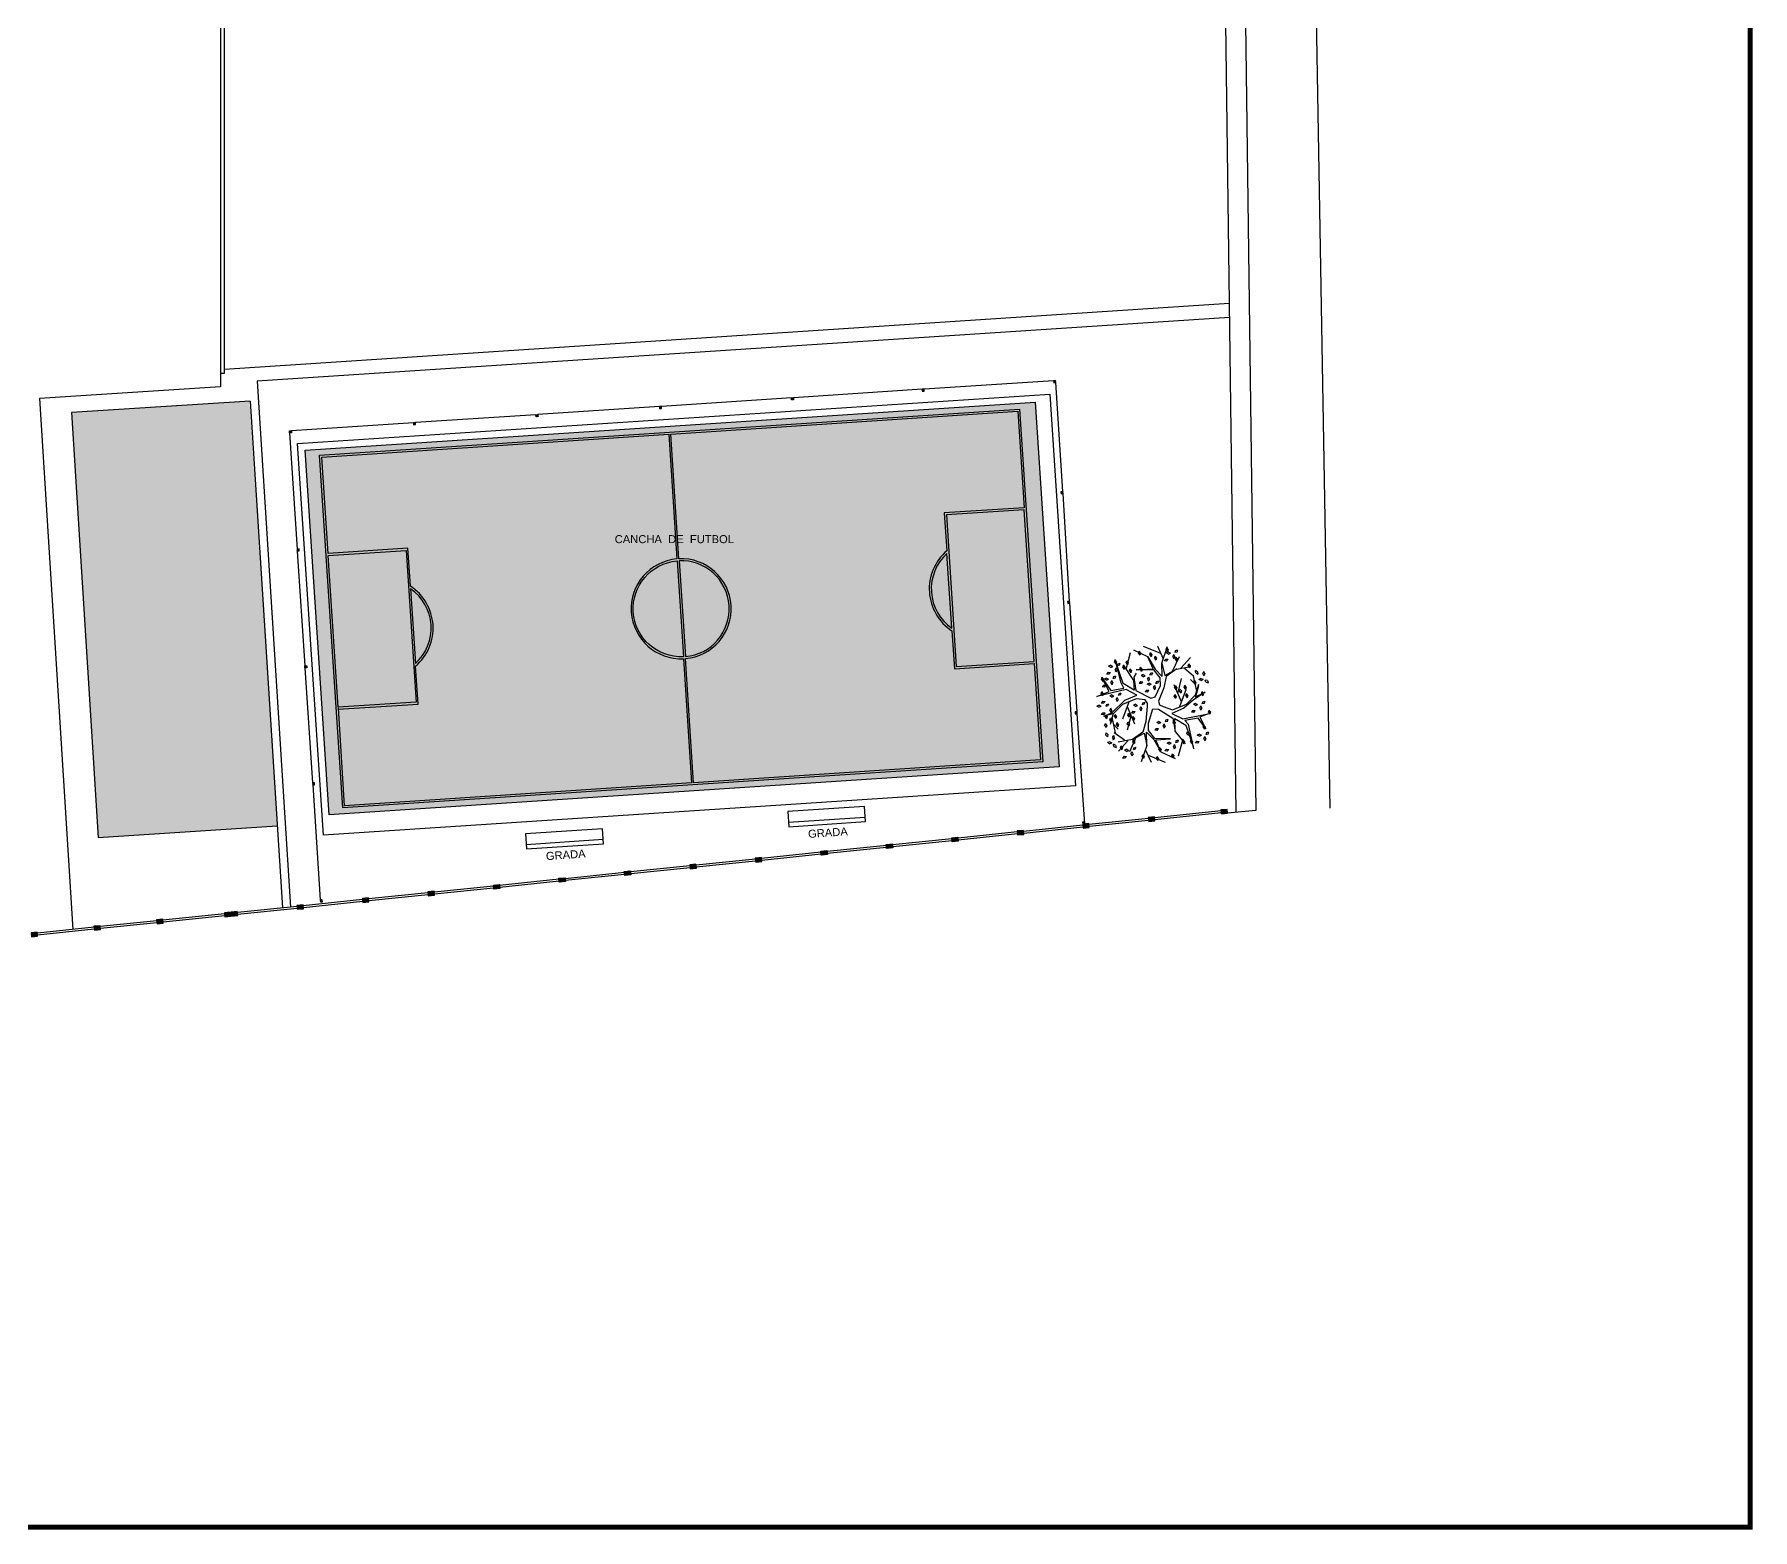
# Model space of a CAD drawing. Header units: millimetres. Extents: x -107 to 237943, y 136 to 168336.
# Drawn here: x 152069 to 237943, y 136 to 74852 of the extents above; entities that cross this region are included whole.
import ezdxf

# ---------------------------------------------------------------- set-up
doc = ezdxf.new("R2010")
doc.units = ezdxf.units.MM
for name, color, linetype in [('areas verdes', 82, 'Continuous'), ('canchas', 7, 'Continuous'), ('edificios', 7, 'Continuous'), ('estructura metálica', 7, 'Continuous'), ('textos', 7, 'Continuous')]:
    doc.layers.add(name, color=color, linetype=linetype)
doc.styles.add('style1', font='arial.ttf')

# ---------------------------------------------------------------- blocks, each defined once
blk = doc.blocks.new('árbol 2')
at = {"layer": 'areas verdes', "color": 84}
for p, q in [((-97, 773), (-332, 886)), ((-256, 832), (-245, 869)), ((-221, 839), (-245, 869)), ((118, 832), (-168, 945)), ((165, 738), (67, 946)), ((136, 671), (231, 944)), ((206, 892), (217, 929)), ((206, 892), (229, 860)), ((240, 898), (217, 929)), ((240, 898), (229, 860)), ((364, 880), (351, 844)), ((364, 880), (402, 890)), ((388, 854), (402, 890)), ((-715, 634), (-752, 619)), ((-717, 599), (-752, 619)), ((-717, 599), (-682, 615)), ((-715, 634), (-682, 615)), ((-655, 687), (-644, 723)), ((-655, 687), (-632, 655)), ((-645, 559), (-626, 593)), ((-620, 693), (-644, 723)), ((-620, 693), (-632, 655)), ((-610, 557), (-626, 593)), ((-597, 660), (-610, 624)), ((-573, 634), (-610, 624)), ((-597, 660), (-559, 671)), ((-573, 634), (-559, 671)), ((-515, 594), (-503, 630)), ((-515, 594), (-491, 562)), ((-322, 365), (-504, 640)), ((-480, 600), (-503, 630)), ((-480, 600), (-491, 562)), ((-461, 672), (-449, 709)), ((-461, 672), (-437, 641)), ((-460, 566), (-386, 845)), ((-426, 678), (-449, 709)), ((-426, 678), (-437, 641)), ((-403, 539), (-391, 576)), ((-368, 545), (-391, 576)), ((-256, 832), (-233, 801)), ((-221, 839), (-233, 801)), ((-229, 563), (-218, 600)), ((-194, 569), (-218, 600)), ((-66, 807), (-55, 844)), ((-66, 807), (-43, 776)), ((-32, 813), (-55, 844)), ((-32, 813), (-43, 776)), ((11, 752), (23, 788)), ((11, 752), (35, 720)), ((46, 758), (23, 788)), ((46, 758), (35, 720)), ((201, 737), (175, 707)), ((215, 704), (175, 707)), ((201, 737), (239, 734)), ((246, 854), (209, 838)), ((244, 818), (209, 838)), ((215, 704), (239, 734)), ((244, 818), (279, 834)), ((246, 854), (279, 834)), ((425, 773), (305, 531)), ((316, 778), (335, 812)), ((316, 778), (332, 743)), ((351, 776), (332, 743)), ((351, 776), (335, 812)), ((388, 854), (351, 844)), ((361, 730), (372, 767)), ((361, 730), (384, 698)), ((396, 736), (372, 767)), ((379, 571), (617, 613)), ((396, 736), (384, 698)), ((611, 765), (452, 584)), ((510, 584), (665, 455)), ((571, 622), (582, 659)), ((571, 622), (594, 591)), ((605, 629), (582, 659)), ((605, 629), (594, 591)), ((-870, 397), (-859, 433)), ((-870, 397), (-847, 365)), ((-835, 403), (-859, 433)), ((-831, 304), (-857, 274)), ((-835, 403), (-847, 365)), ((-831, 304), (-793, 301)), ((-787, 421), (-823, 405)), ((-789, 385), (-823, 405)), ((-818, 271), (-793, 301)), ((-789, 385), (-754, 401)), ((-787, 421), (-754, 401)), ((-760, 517), (-786, 487)), ((-746, 485), (-786, 487)), ((-760, 517), (-722, 514)), ((-746, 485), (-722, 514)), ((-717, 345), (-697, 379)), ((-717, 345), (-700, 310)), ((-681, 343), (-700, 310)), ((-681, 343), (-697, 379)), ((-668, 446), (-682, 410)), ((-645, 420), (-682, 410)), ((-668, 446), (-631, 457)), ((-645, 559), (-629, 524)), ((-645, 420), (-631, 457)), ((-610, 557), (-629, 524)), ((-403, 539), (-379, 507)), ((-368, 545), (-379, 507)), ((-336, 383), (-327, 221)), ((-218, 361), (-244, 331)), ((-205, 328), (-244, 331)), ((-229, 563), (-206, 532)), ((-218, 361), (-180, 358)), ((-174, 478), (-210, 462)), ((-176, 442), (-210, 462)), ((-194, 569), (-206, 532)), ((-205, 328), (-180, 358)), ((-176, 442), (-141, 458)), ((-174, 478), (-141, 458)), ((-74, 337), (-110, 321)), ((-76, 302), (-110, 321)), ((-104, 402), (-84, 436)), ((-104, 402), (-87, 367)), ((-68, 400), (-87, 367)), ((-68, 400), (-84, 436)), ((-76, 302), (-41, 318)), ((-74, 337), (-41, 318)), ((-55, 503), (-69, 467)), ((-32, 477), (-69, 467)), ((-55, 503), (-17, 514)), ((-32, 477), (-17, 514)), ((-3, 261), (16, 296)), ((32, 260), (16, 296)), ((45, 363), (32, 327)), ((69, 337), (32, 327)), ((45, 363), (83, 374)), ((69, 337), (83, 374)), ((465, 23), (343, 308)), ((348, 257), (360, 294)), ((383, 263), (360, 294)), ((458, 411), (399, 178)), ((505, 264), (516, 301)), ((539, 270), (516, 301)), ((701, 310), (614, 397)), ((720, 201), (665, 457)), ((666, 348), (678, 384)), ((666, 348), (690, 316)), ((701, 354), (678, 384)), ((701, 354), (690, 316)), ((700, 506), (698, 545)), ((731, 523), (698, 545)), ((700, 506), (732, 485)), ((731, 523), (732, 485)), ((786, 415), (753, 394)), ((789, 379), (753, 394)), ((786, 415), (822, 400)), ((789, 379), (822, 400)), ((817, 491), (832, 528)), ((817, 491), (837, 458)), ((852, 494), (832, 528)), ((852, 494), (837, 458)), ((893, 379), (855, 388)), ((870, 353), (855, 388)), ((870, 353), (908, 343)), ((893, 379), (908, 343)), ((-877, 157), (-865, 194)), ((-877, 157), (-853, 126)), ((-849, 33), (-874, 3)), ((-835, 0), (-874, 3)), ((-842, 164), (-865, 194)), ((-818, 271), (-857, 274)), ((-842, 164), (-853, 126)), ((-849, 33), (-810, 29)), ((-835, 0), (-810, 29)), ((-696, 139), (-732, 123)), ((-698, 104), (-732, 123)), ((-698, 104), (-663, 120)), ((-696, 139), (-663, 120)), ((-626, 63), (-607, 98)), ((-626, 63), (-610, 28)), ((-591, 62), (-610, 28)), ((-591, 62), (-607, 98)), ((-578, 165), (-591, 129)), ((-554, 139), (-591, 129)), ((-578, 165), (-540, 176)), ((-554, 139), (-540, 176)), ((-407, 33), (-518, -263)), ((-183, 10), (-196, -26)), ((-183, 10), (-145, 21)), ((-159, -16), (-145, 21)), ((-118, 220), (-144, 190)), ((-104, 188), (-144, 190)), ((-118, 220), (-80, 217)), ((-104, 188), (-80, 217)), ((-3, 261), (13, 227)), ((32, 260), (13, 227)), ((339, 112), (351, 149)), ((339, 112), (363, 80)), ((348, 257), (372, 225)), ((374, 118), (351, 149)), ((374, 118), (363, 80)), ((383, 263), (372, 225)), ((426, 202), (437, 238)), ((426, 202), (449, 170)), ((429, -65), (541, 231)), ((461, 208), (437, 238)), ((461, 208), (449, 170)), ((505, 264), (528, 232)), ((539, 270), (528, 232)), ((535, 126), (547, 163)), ((535, 126), (559, 94)), ((570, 132), (547, 163)), ((570, 132), (559, 94)), ((796, 158), (807, 195)), ((796, 158), (819, 126)), ((816, 25), (803, -11)), ((831, 164), (807, 195)), ((816, 25), (854, 36)), ((831, 164), (819, 126)), ((840, -1), (854, 36)), ((-911, -30), (-948, -45)), ((-913, -65), (-948, -45)), ((-913, -65), (-878, -49)), ((-911, -30), (-878, -49)), ((-848, -157), (-874, -187)), ((-834, -190), (-874, -187)), ((-848, -157), (-810, -160)), ((-834, -190), (-810, -160)), ((-809, -227), (-797, -191)), ((-809, -227), (-785, -259)), ((-786, -18), (-799, -54)), ((-762, -44), (-799, -54)), ((-774, -221), (-797, -191)), ((-786, -18), (-748, -7)), ((-774, -221), (-785, -259)), ((-762, -44), (-748, -7)), ((-733, -116), (-714, -81)), ((-733, -116), (-717, -151)), ((-731, -283), (-720, -246)), ((-731, -283), (-708, -314)), ((-678, -169), (-728, -351)), ((-696, -277), (-720, -246)), ((-698, -117), (-717, -151)), ((-698, -117), (-714, -81)), ((-696, -277), (-708, -314)), ((-698, -233), (-642, -490)), ((-653, -220), (-641, -184)), ((-653, -220), (-629, -252)), ((-618, -214), (-641, -184)), ((-618, -214), (-629, -252)), ((-442, -55), (-320, -341)), ((-435, -443), (-377, -210)), ((-431, -202), (-419, -165)), ((-431, -202), (-407, -233)), ((-396, -196), (-419, -165)), ((-396, -196), (-407, -233)), ((-346, -133), (-372, -163)), ((-333, -166), (-372, -163)), ((-353, -257), (-342, -220)), ((-353, -257), (-330, -289)), ((-346, -133), (-308, -136)), ((-318, -251), (-342, -220)), ((-302, -16), (-338, -32)), ((-304, -51), (-338, -32)), ((-333, -166), (-308, -136)), ((-318, -251), (-330, -289)), ((-304, -51), (-269, -36)), ((-302, -16), (-269, -36)), ((-231, -92), (-212, -57)), ((-231, -92), (-215, -127)), ((-196, -93), (-215, -127)), ((-196, -93), (-212, -57)), ((-159, -16), (-196, -26)), ((204, -275), (191, -311)), ((204, -275), (242, -264)), ((228, -301), (242, -264)), ((653, -118), (628, -148)), ((667, -151), (628, -148)), ((653, -118), (692, -121)), ((698, -1), (662, -17)), ((696, -36), (662, -17)), ((667, -151), (692, -121)), ((696, -36), (731, -21)), ((698, -1), (731, -21)), ((768, -77), (787, -42)), ((768, -77), (784, -112)), ((803, -78), (784, -112)), ((803, -78), (787, -42)), ((840, -1), (803, -11)), ((911, -149), (923, -113)), ((911, -149), (935, -181)), ((946, -143), (923, -113)), ((946, -143), (935, -181)), ((-818, -372), (-806, -336)), ((-818, -372), (-794, -404)), ((-783, -366), (-806, -336)), ((-799, -533), (-794, -494)), ((-799, -533), (-771, -560)), ((-783, -366), (-794, -404)), ((-766, -522), (-794, -494)), ((-766, -522), (-771, -560)), ((-687, -571), (-665, -538)), ((-687, -571), (-674, -607)), ((-678, -343), (-591, -430)), ((-652, -575), (-665, -538)), ((-487, -616), (-662, -493)), ((-622, -358), (-610, -322)), ((-622, -358), (-598, -390)), ((-587, -352), (-610, -322)), ((-587, -352), (-598, -390)), ((-440, -347), (-428, -310)), ((-440, -347), (-416, -378)), ((-405, -340), (-428, -310)), ((-405, -340), (-416, -378)), ((-292, -561), (-402, -806)), ((41, -418), (16, -448)), ((55, -451), (16, -448)), ((41, -418), (80, -421)), ((86, -301), (50, -317)), ((84, -336), (50, -317)), ((55, -451), (80, -421)), ((84, -336), (119, -321)), ((86, -301), (119, -321)), ((156, -377), (175, -342)), ((156, -377), (172, -412)), ((191, -378), (172, -412)), ((191, -378), (175, -342)), ((228, -301), (191, -311)), ((324, -323), (335, -287)), ((324, -323), (347, -355)), ((359, -317), (335, -287)), ((359, -317), (347, -355)), ((553, -507), (565, -470)), ((553, -507), (577, -538)), ((588, -501), (565, -470)), ((588, -501), (577, -538)), ((763, -514), (726, -530)), ((761, -549), (726, -530)), ((761, -549), (796, -533)), ((763, -514), (796, -533)), ((821, -398), (832, -362)), ((821, -398), (844, -430)), ((856, -392), (832, -362)), ((833, -590), (852, -555)), ((856, -392), (844, -430)), ((868, -591), (852, -555)), ((881, -488), (868, -524)), ((905, -514), (868, -524)), ((881, -488), (919, -477)), ((905, -514), (919, -477)), ((-733, -640), (-769, -653)), ((-737, -675), (-769, -653)), ((-737, -675), (-700, -661)), ((-733, -640), (-700, -661)), ((-652, -575), (-674, -607)), ((-635, -695), (-670, -679)), ((-663, -717), (-670, -679)), ((-663, -717), (-627, -734)), ((-635, -695), (-627, -734)), ((-356, -603), (-594, -645)), ((-434, -627), (-588, -798)), ((-554, -743), (-543, -706)), ((-554, -743), (-531, -775)), ((-519, -737), (-543, -706)), ((-519, -737), (-531, -775)), ((-450, -765), (-486, -780)), ((-452, -800), (-486, -780)), ((-452, -800), (-417, -784)), ((-450, -765), (-417, -784)), ((-380, -840), (-361, -806)), ((-380, -840), (-364, -875)), ((-344, -842), (-364, -875)), ((-344, -842), (-361, -806)), ((-350, -646), (-338, -609)), ((-350, -646), (-326, -677)), ((-332, -739), (-345, -775)), ((-308, -765), (-345, -775)), ((-315, -639), (-338, -609)), ((-332, -739), (-294, -728)), ((-315, -639), (-326, -677)), ((-308, -765), (-294, -728)), ((-113, -704), (-208, -976)), ((-194, -889), (-183, -853)), ((-160, -883), (-183, -853)), ((-142, -770), (-44, -978)), ((86, -772), (97, -736)), ((86, -772), (109, -804)), ((121, -766), (97, -736)), ((121, -766), (109, -804)), ((213, -764), (187, -794)), ((226, -796), (187, -794)), ((213, -764), (251, -767)), ((257, -647), (221, -662)), ((255, -682), (221, -662)), ((226, -796), (251, -767)), ((255, -682), (290, -666)), ((257, -647), (290, -666)), ((303, -877), (314, -841)), ((337, -871), (314, -841)), ((327, -723), (346, -688)), ((327, -723), (343, -757)), ((363, -724), (343, -757)), ((363, -724), (346, -688)), ((375, -621), (362, -657)), ((399, -647), (362, -657)), ((375, -621), (413, -610)), ((399, -647), (413, -610)), ((483, -599), (409, -878)), ((479, -643), (490, -606)), ((479, -643), (502, -674)), ((514, -637), (490, -606)), ((514, -637), (502, -674)), ((611, -640), (623, -603)), ((611, -640), (635, -671)), ((646, -634), (623, -603)), ((646, -634), (635, -671)), ((718, -631), (692, -661)), ((732, -663), (692, -661)), ((718, -631), (756, -634)), ((732, -663), (756, -634)), ((833, -590), (849, -624)), ((868, -591), (849, -624)), ((-494, -882), (-520, -911)), ((-481, -914), (-520, -911)), ((-494, -882), (-456, -885)), ((-481, -914), (-456, -885)), ((-194, -889), (-171, -921)), ((-160, -883), (-171, -921)), ((-95, -864), (191, -978)), ((45, -923), (56, -886)), ((45, -923), (68, -954)), ((79, -917), (56, -886)), ((79, -917), (68, -954)), ((303, -877), (326, -909)), ((337, -871), (326, -909))]:
    blk.add_line(p, q, dxfattribs=at)
for points in [[(-110, 6), (-145, 59), (-291, 74), (-521, -18), (-676, -178), (-834, -216), (-697, -160), (-482, 50), (-282, 137), (-462, 228), (-946, 116), (-743, 199), (-863, 431), (-715, 214), (-497, 253), (-544, 342), (-642, 729)], [(-327, 221), (-511, 332), (-640, 719)], [(-295, 503), (-334, 435), (-296, 216), (-49, 86), (25, 107), (110, 298), (108, 423), (3, 556), (-291, 560), (-11, 574), (-97, 773), (21, 569), (143, 449), (137, 667), (183, 464), (384, 575), (206, 448), (168, 257), (81, 33), (97, -25), (157, -55), (314, -106), (543, -15), (693, 140), (751, 319)], [(743, 292), (697, 108), (856, 184), (664, 58), (504, -83), (302, -168), (484, -260), (908, -173), (769, -230), (870, -426), (738, -246), (519, -285), (576, -345), (665, -761)], [(-110, 6), (-108, -50), (-134, -301), (-183, -480), (-356, -603), (-160, -497), (-113, -704), (-122, -480), (2, -601), (120, -806), (355, -918)], [(120, -806), (33, -606), (277, -594), (20, -588), (-86, -453), (-87, -330), (-14, -91), (78, -99), (319, -249), (357, -467), (357, -467), (350, -253), (533, -364)], [(357, -467), (526, -673)], [(533, -364), (655, -719)]]:
    blk.add_lwpolyline(points, dxfattribs=at)

msp = doc.modelspace()

# ---------------------------------------------------------------- hatches: boundary and pattern name
at = {"layer": 'canchas'}
h = msp.add_hatch(color=114, dxfattribs=at)
h.dxf.hatch_style = 1
h.paths.add_polyline_path([(202084, 56476), (165600, 54078), (166797, 35857), (203285, 38255)])
h.paths.add_polyline_path([(166323, 53825), (201308, 56124), (202467, 38502), (167482, 36203)], flags=16)
h.paths.add_polyline_path([(166430, 53732), (183773, 54872), (184182, 48642, 0.980196), (184510, 43653), (184918, 37449), (167575, 36309), (167272, 41128), (171250, 41390), (171125, 43287, 0.5), (170863, 47278), (170738, 49176), (166747, 48913)], flags=0)
h.paths.add_polyline_path([(166753, 48813), (170645, 49069), (171143, 41483), (167252, 41227)], flags=0)
h.paths.add_polyline_path([(170871, 47152, -0.480384), (171117, 43413)], flags=0)
h.paths.add_polyline_path([(184189, 48542), (184503, 43753, -0.979379)], flags=0)
h.paths.add_polyline_path([(183872, 54878), (201215, 56018), (201532, 51200), (197540, 50937), (197665, 49040, 0.5), (197927, 45049), (198052, 43152), (202044, 43414), (202360, 38596), (185018, 37456), (184610, 43660, 0.980196), (184282, 48648)], flags=0)
h.paths.add_polyline_path([(184288, 48548, -0.979379), (184603, 43760)], flags=0)
h.paths.add_polyline_path([(197673, 48914), (197919, 45175, -0.480384)], flags=0)
h.paths.add_polyline_path([(197647, 50844), (201538, 51100), (202037, 43514), (198145, 43258)], flags=0)
h = msp.add_hatch(color=255, dxfattribs=at)
h.dxf.hatch_style = 1
h.paths.add_polyline_path([(201308, 56124), (166323, 53825), (167482, 36203), (202467, 38502)])
h.paths.add_polyline_path([(184603, 43760), (184288, 48548, -0.979379)], flags=16)
h.paths.add_polyline_path([(184503, 43753, -0.979379), (184189, 48542)], flags=16)
h.paths.add_polyline_path([(184610, 43660, 0.980196), (184282, 48648), (183872, 54878), (201215, 56018), (201532, 51200), (197540, 50937), (197665, 49040, 0.5), (197927, 45049), (198052, 43152), (202044, 43414), (202360, 38596), (185018, 37456)], flags=16)
h.paths.add_polyline_path([(184510, 43653), (184918, 37449), (167575, 36309), (167272, 41128), (171250, 41390), (171125, 43287, 0.5), (170863, 47278), (170738, 49176), (166747, 48913), (166430, 53732), (183773, 54872), (184182, 48642, 0.980196)], flags=16)
h.paths.add_polyline_path([(197673, 48914), (197919, 45175, -0.480384)], flags=16)
h.paths.add_polyline_path([(171117, 43413), (170871, 47152, -0.480384)], flags=16)
h.paths.add_polyline_path([(197647, 50844), (201538, 51100), (202037, 43514), (198145, 43258)], flags=16)
h.paths.add_polyline_path([(171143, 41483), (167252, 41227), (166753, 48813), (170645, 49069)], flags=16)
h = msp.add_hatch(color=114, dxfattribs=at)
h.dxf.hatch_style = 1
h.paths.add_polyline_path([(183773, 54872), (166430, 53732), (166747, 48913), (170738, 49176), (170863, 47278, -0.5), (171125, 43287), (171250, 41390), (167272, 41128), (167575, 36309), (184918, 37449), (184510, 43653, -0.980196), (184182, 48642)])
h.paths.add_polyline_path([(197540, 50937), (201532, 51200), (201215, 56018), (183872, 54878), (184282, 48648, -0.980196), (184610, 43660), (185018, 37456), (202360, 38596), (202044, 43414), (198052, 43152), (197927, 45049, -0.5), (197665, 49040)])
h.paths.add_polyline_path([(184288, 48548), (184603, 43760, 0.979379)], flags=17)
h.paths.add_polyline_path([(184189, 48542, 0.979379), (184503, 43753)], flags=17)
h.paths.add_polyline_path([(170645, 49069), (166753, 48813), (167252, 41227), (171143, 41483)], flags=17)
h.paths.add_polyline_path([(170871, 47152), (171117, 43413, 0.480384)], flags=17)
h.paths.add_polyline_path([(201538, 51100), (197647, 50844), (198145, 43258), (202037, 43514)], flags=17)
h.paths.add_polyline_path([(197673, 48914, 0.480384), (197919, 45175)], flags=17)
at = {"layer": 'edificios'}
h = msp.add_hatch(dxfattribs=at)
h.set_pattern_fill('AR-CONC', color=256, scale=5, angle=-0.25)
h.set_pattern_definition([(49.75, (-2416.56, 12172.24), (910.567, -83.6693), [95.25, -1047.75]), (354.75, (-2416.6, 12172.2), (-172.047, 956.044), [76.2, -838.203]), (100.20144, (-2340.7, 12165.3), (738.5197, 872.3747), [80.95, -890.451]), (45.9342, (-2415.5, 12426.2), (1354.465, -216.124), [142.875, -1571.625]), (96.3856, (-2302.6, 12408.2), (1192.407, 1231.94), [121.425, -1335.678]), (350.93415, (-2415.5, 12426.2), (1192.407, 1231.94), [114.3, -1257.299]), (20.75, (-2288.7, 12362.2), (755.8337, -514.6288), [95.25, -1047.75]), (325.75, (-2288.7, 12362.2), (313.0255, 919.583), [76.2, -838.2]), (71.20144, (-2225.7, 12319.3), (1068.859, 404.954), [80.95, -890.4497]), (37.25, (-2416.56, 12172.24), (17.28757, 422.7038), [0, -828.04, 0, -850.9, 0, -841.375]), (7.25, (-2416.56, 12172.24), (336.2807, 499.4403), [0, -485.14, 0, -808.99, 0, -320.675]), (327.25, (-2699.77, 12173.48), (677.82154, -31.6016), [0, -317.5, 0, -990.6, 0, -1314.45]), (317.25, (-2826.76, 12174.03), (741.1936, 123.8996), [0, -412.75, 0, -657.86, 0, -933.45])])
h.paths.add_polyline_path([(162820, 56525), (153938, 55961), (155261, 34729), (164210, 35297)])
h = msp.add_hatch(dxfattribs=at)
h.set_pattern_fill('ANSI31', color=1, scale=13, angle=270)
h.paths.add_polyline_path([(161921, 30792), (162230, 30824), (162209, 31023), (161901, 30991)])
h.paths.add_polyline_path([(165214, 31132), (165522, 31163), (165502, 31362), (165193, 31331)])
h.paths.add_polyline_path([(168483, 31469), (168792, 31501), (168771, 31700), (168463, 31668)])
h.paths.add_polyline_path([(171756, 31807), (172064, 31839), (172044, 32038), (171735, 32006)])
h.paths.add_polyline_path([(175337, 32176), (175028, 32145), (175008, 32343), (175316, 32375)])
h.paths.add_polyline_path([(178609, 32514), (178301, 32482), (178281, 32681), (178589, 32713)])
h.paths.add_polyline_path([(181882, 32852), (181574, 32820), (181553, 33019), (181861, 33051)])
h.paths.add_polyline_path([(184846, 33158), (185155, 33190), (185134, 33389), (184826, 33357)])
h.paths.add_polyline_path([(188119, 33496), (188427, 33527), (188407, 33726), (188098, 33695)])
h.paths.add_polyline_path([(191700, 33865), (191392, 33833), (191371, 34032), (191679, 34064)])
h.paths.add_polyline_path([(194972, 34203), (194664, 34171), (194644, 34370), (194952, 34402)])
h.paths.add_polyline_path([(198245, 34541), (197937, 34509), (197916, 34708), (198225, 34740)])
h.paths.add_polyline_path([(201209, 34847), (201518, 34878), (201497, 35077), (201189, 35046)])
h.paths.add_polyline_path([(204482, 35184), (204790, 35216), (204770, 35415), (204461, 35383)])
h.paths.add_polyline_path([(207762, 35523), (208070, 35555), (208049, 35754), (207741, 35722)])
h.paths.add_polyline_path([(211392, 35898), (211701, 35929), (211680, 36128), (211372, 36097)])
h = msp.add_hatch(dxfattribs=at)
h.set_pattern_fill('ANSI31', color=1, scale=13, angle=270)
h.paths.add_polyline_path([(92479, 23625), (92787, 23657), (92767, 23856), (92459, 23824)])
h.paths.add_polyline_path([(95612, 23948), (95921, 23980), (95900, 24179), (95592, 24147)])
h.paths.add_polyline_path([(98746, 24272), (99054, 24303), (99034, 24502), (98725, 24471)])
h.paths.add_polyline_path([(101879, 24595), (102187, 24627), (102167, 24826), (101859, 24794)])
h.paths.add_polyline_path([(105012, 24918), (105321, 24950), (105300, 25149), (104992, 25117)])
h.paths.add_polyline_path([(108146, 25242), (108454, 25274), (108434, 25473), (108125, 25441)])
h.paths.add_polyline_path([(111588, 25597), (111279, 25565), (111259, 25764), (111567, 25796)])
h.paths.add_polyline_path([(114698, 25918), (114390, 25886), (114369, 26085), (114677, 26117)])
h.paths.add_polyline_path([(117811, 26239), (117503, 26207), (117483, 26406), (117791, 26438)])
h.paths.add_polyline_path([(120935, 26562), (120627, 26530), (120606, 26729), (120914, 26761)])
h.paths.add_polyline_path([(124058, 26884), (123750, 26852), (123729, 27051), (124038, 27083)])
h.paths.add_polyline_path([(127182, 27206), (126873, 27175), (126853, 27374), (127161, 27405)])
h.paths.add_polyline_path([(129997, 27497), (130305, 27529), (130285, 27728), (129976, 27696)])
h.paths.add_polyline_path([(133120, 27819), (133429, 27851), (133408, 28050), (133100, 28018)])
h.paths.add_polyline_path([(136244, 28142), (136552, 28173), (136531, 28372), (136223, 28341)])
h.paths.add_polyline_path([(139362, 28463), (139670, 28495), (139650, 28694), (139341, 28662)])
h.paths.add_polyline_path([(142505, 28788), (142814, 28820), (142793, 29019), (142485, 28987)])
h.paths.add_polyline_path([(145649, 29112), (145957, 29144), (145936, 29343), (145628, 29311)])
h.paths.add_polyline_path([(148792, 29437), (149100, 29469), (149080, 29667), (148771, 29636)])
h.paths.add_polyline_path([(151925, 29760), (152234, 29792), (152213, 29991), (151905, 29959)])
h.paths.add_polyline_path([(155069, 30085), (155377, 30116), (155356, 30315), (155048, 30283)])
h.paths.add_polyline_path([(158202, 30408), (158510, 30440), (158490, 30639), (158181, 30607)])
h.paths.add_polyline_path([(161588, 30757), (161896, 30789), (161876, 30988), (161567, 30956)])

# ---------------------------------------------------------------- linework, layer by layer
at = {"const_width": 250}
msp.add_lwpolyline([(237818, 168211), (237818, 261), (18, 261), (18, 168211), (237818, 168211)], close=True, dxfattribs=at)
msp.add_lwpolyline([(161573, 57927), (161573, 133427), (161373, 133427), (161373, 57927)], close=True)
at = {"layer": 'canchas'}
for p, q in [((165227, 54404), (202812, 56875)), ((202812, 56875), (204095, 37307)), ((166514, 34836), (165227, 54404)), ((204099, 37307), (166514, 34836))]:
    msp.add_line(p, q, dxfattribs=at)
at = {"layer": 'canchas', "color": 106}
for p, q in [((165600, 54078), (202087, 56476)), ((202084, 56476), (203285, 38255)), ((166797, 35857), (165600, 54078)), ((203285, 38255), (166797, 35857))]:
    msp.add_line(p, q, dxfattribs=at)
at = {"layer": 'canchas', "color": 34}
for p, q in [((189756, 35489), (193598, 35742)), ((176654, 34379), (180496, 34632))]:
    msp.add_line(p, q, dxfattribs=at)
at = {"layer": 'canchas'}
msp.add_lwpolyline([(202467, 38502), (167482, 36203), (166323, 53825), (201308, 56124)], close=True, dxfattribs=at)
msp.add_lwpolyline([(185018, 37456), (184610, 43660, 0.980196), (184282, 48648), (183872, 54878), (201215, 56018), (201532, 51200), (197540, 50937), (197665, 49040, 0.5), (197927, 45049), (198052, 43152), (202044, 43414), (202360, 38596)], format="xyb", close=True, dxfattribs=at)
msp.add_lwpolyline([(167258, 41127), (171250, 41390), (171125, 43287, 0.5), (170863, 47278), (170738, 49176), (166747, 48913), (166430, 53732), (183773, 54872), (184182, 48642, 0.980196), (184510, 43653), (184918, 37449)], format="xyb", dxfattribs=at)
at = {"layer": 'canchas', "color": 255}
for points in [[(202037, 43514), (201538, 51100), (197647, 50844), (198145, 43258)], [(166753, 48813), (170645, 49069), (171143, 41483), (167252, 41227)]]:
    msp.add_lwpolyline(points, close=True, dxfattribs=at)
for points in [[(184189, 48542), (184503, 43753, -0.979379)], [(184603, 43760, 0.979379), (184288, 48548)], [(197919, 45175), (197673, 48914, 0.480384)], [(171117, 43413, 0.480384), (170871, 47152)]]:
    msp.add_lwpolyline(points, format="xyb", close=True, dxfattribs=at)
at = {"layer": 'canchas'}
msp.add_lwpolyline([(184918, 37449), (167575, 36309), (167268, 41198)], dxfattribs=at)
at = {"layer": 'canchas', "color": 34}
for points in [[(189771, 35260), (193613, 35512), (193563, 36271), (189722, 36018)], [(176669, 34150), (180511, 34402), (180461, 35160), (176620, 34908)]]:
    msp.add_lwpolyline(points, close=True, dxfattribs=at)
at = {"layer": 'edificios'}
for p, q in [((210581, 154720), (212111, 35972)), ((211578, 154920), (213110, 36075)), ((214778, 154903), (216808, 36185)), ((211789, 61411), (161573, 58110)), ((211798, 60710), (163199, 57515)), ((161373, 57927), (161373, 57235)), ((161373, 57235), (152319, 56659)), ((163199, 57515), (164868, 31247)), ((152319, 56659), (153987, 30124)), ((162861, 56528), (153930, 55960)), ((153930, 55960), (155261, 34729)), ((162861, 56528), (164470, 31206)), ((213110, 36075), (211701, 35929)), ((155261, 34729), (164210, 35297)), ((204467, 35334), (201502, 35028)), ((204477, 35234), (201513, 34928)), ((207746, 35672), (204775, 35365)), ((207756, 35573), (204785, 35266)), ((211377, 36047), (208055, 35704)), ((211387, 35947), (208065, 35604)), ((197921, 34658), (194957, 34352)), ((197932, 34559), (194967, 34253)), ((201194, 34996), (198230, 34690)), ((201204, 34896), (198240, 34590)), ((188103, 33645), (185139, 33339)), ((188114, 33545), (185150, 33239)), ((191376, 33983), (188412, 33677)), ((191386, 33883), (188422, 33577)), ((194649, 34320), (191684, 34014)), ((194659, 34221), (191695, 33915)), ((181558, 32969), (178594, 32663)), ((181569, 32870), (178604, 32564)), ((184831, 33307), (181867, 33001)), ((184841, 33208), (181877, 32902)), ((171740, 31956), (168776, 31650)), ((171751, 31857), (168786, 31551)), ((175013, 32294), (172049, 31988)), ((175023, 32194), (172059, 31888)), ((178286, 32632), (175321, 32326)), ((178296, 32532), (175332, 32226)), ((165198, 31281), (162214, 30973)), ((165209, 31181), (162224, 30873)), ((168468, 31618), (165507, 31313)), ((168478, 31519), (165517, 31213)), ((155053, 30234), (152218, 29941)), ((155063, 30134), (152229, 29842)), ((158187, 30557), (155362, 30266)), ((158197, 30458), (155372, 30166)), ((161573, 30907), (158495, 30589)), ((161583, 30807), (158505, 30489))]:
    msp.add_line(p, q, dxfattribs=at)
at = {"layer": 'edificios', "color": 1}
for points in [[(211392, 35898), (211701, 35929), (211680, 36128), (211372, 36097)], [(204482, 35184), (204790, 35216), (204770, 35415), (204461, 35383)], [(207762, 35523), (208070, 35555), (208049, 35754), (207741, 35722)], [(194972, 34203), (194664, 34171), (194644, 34370), (194952, 34402)], [(198245, 34541), (197937, 34509), (197916, 34708), (198225, 34740)], [(201209, 34847), (201518, 34878), (201497, 35077), (201189, 35046)], [(188119, 33496), (188427, 33527), (188407, 33726), (188098, 33695)], [(191700, 33865), (191392, 33833), (191371, 34032), (191679, 34064)], [(178609, 32514), (178301, 32482), (178281, 32681), (178589, 32713)], [(181882, 32852), (181574, 32820), (181553, 33019), (181861, 33051)], [(184846, 33158), (185155, 33190), (185134, 33389), (184826, 33357)], [(171756, 31807), (172064, 31839), (172044, 32038), (171735, 32006)], [(175337, 32176), (175028, 32145), (175008, 32343), (175316, 32375)], [(161588, 30757), (161896, 30789), (161876, 30988), (161567, 30956)], [(161921, 30792), (162230, 30824), (162209, 31023), (161901, 30991)], [(165214, 31132), (165522, 31163), (165502, 31362), (165193, 31331)], [(168483, 31469), (168792, 31501), (168771, 31700), (168463, 31668)], [(155069, 30085), (155377, 30116), (155356, 30315), (155048, 30283)], [(158202, 30408), (158510, 30440), (158490, 30639), (158181, 30607)], [(151925, 29760), (152234, 29792), (152213, 29991), (151905, 29959)]]:
    msp.add_lwpolyline(points, close=True, dxfattribs=at)
at = {"layer": 'estructura metálica', "color": 108}
for p, q in [((203009, 57547), (196536, 57121)), ((203115, 57453), (203009, 57547)), ((203108, 57553), (203015, 57447)), ((189905, 56685), (183411, 56258)), ((189905, 56685), (190011, 56592)), ((189911, 56585), (190005, 56692)), ((196436, 57115), (190005, 56692)), ((196542, 57021), (196436, 57115)), ((196536, 57121), (196442, 57015)), ((203473, 52005), (203115, 57453)), ((177136, 55846), (171109, 55450)), ((177136, 55846), (177243, 55753)), ((177143, 55746), (177236, 55852)), ((183311, 56252), (177236, 55852)), ((183417, 56159), (183311, 56252)), ((183411, 56258), (183318, 56152)), ((164815, 55036), (164921, 54943)), ((164822, 54936), (164915, 55042)), ((171010, 55443), (164915, 55042)), ((171116, 55350), (171010, 55443)), ((171109, 55450), (171016, 55343)), ((164822, 54936), (165203, 49134)), ((203480, 51905), (203373, 51999)), ((203473, 52005), (203380, 51899)), ((203809, 46521), (203480, 51905)), ((165203, 49134), (165309, 49040)), ((165210, 49034), (165303, 49140)), ((165210, 49034), (165587, 43296)), ((203816, 46422), (203709, 46515)), ((203809, 46521), (203716, 46415)), ((204184, 41007), (203816, 46422)), ((165587, 43296), (165693, 43203)), ((165593, 43196), (165687, 43303)), ((165593, 43196), (165971, 37449)), ((204191, 40907), (204084, 41000)), ((204184, 41007), (204091, 40900)), ((204561, 35397), (204190, 40908)), ((165971, 37449), (166077, 37356)), ((165978, 37349), (166071, 37455)), ((165978, 37349), (166356, 31600)), ((204561, 35394), (204451, 35483)), ((204551, 35493), (204461, 35383)), ((166356, 31600), (166462, 31506)), ((166362, 31500), (166455, 31606))]:
    msp.add_line(p, q, dxfattribs=at)
for points in [[(203015, 57447), (203115, 57453), (203108, 57553), (203009, 57547)], [(190011, 56592), (189911, 56585), (189905, 56685), (190005, 56692)], [(196442, 57015), (196542, 57021), (196536, 57121), (196436, 57115)], [(177243, 55753), (177143, 55746), (177136, 55846), (177236, 55852)], [(183318, 56152), (183417, 56159), (183411, 56258), (183311, 56252)], [(164921, 54943), (164822, 54936), (164815, 55036), (164915, 55042)], [(171016, 55343), (171116, 55350), (171109, 55450), (171010, 55443)], [(203380, 51899), (203480, 51905), (203473, 52005), (203373, 51999)], [(165303, 49140), (165203, 49134), (165210, 49034), (165309, 49040)], [(203716, 46415), (203816, 46422), (203809, 46521), (203709, 46515)], [(165693, 43203), (165593, 43196), (165587, 43296), (165687, 43303)], [(204091, 40900), (204191, 40907), (204184, 41007), (204084, 41000)], [(166071, 37455), (165971, 37449), (165978, 37349), (166077, 37356)], [(204461, 35383), (204561, 35394), (204551, 35493), (204451, 35483)], [(166455, 31606), (166356, 31600), (166362, 31500), (166462, 31506)]]:
    msp.add_lwpolyline(points, close=True, dxfattribs=at)

# ---------------------------------------------------------------- block references
at = {"layer": 'areas verdes', "xscale": 3, "yscale": 3, "zscale": 3}
msp.add_blockref('árbol 2', (208012, 41426), dxfattribs=at)

# ---------------------------------------------------------------- texts
at = {"layer": 'textos', "style": 'style1'}
msp.add_text('CANCHA  DE  FUTBOL', height=400, dxfattribs=at).set_placement((181073, 49429))
for p in [(190749, 34697), (177647, 33587)]:
    msp.add_text('GRADA', height=400, rotation=3.94517, dxfattribs=at).set_placement(p)

doc.saveas('drawing.dxf')
